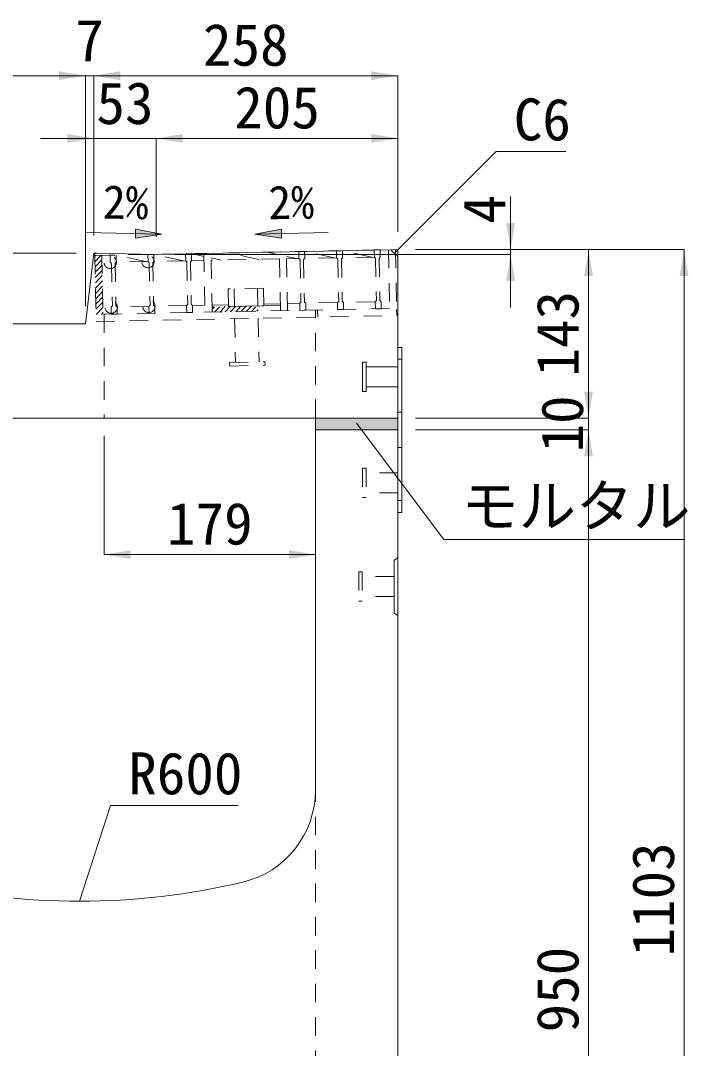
# Model space of a CAD drawing. Units: millimetres at full size; some dimension numbers follow another scale. Extents: x -3301 to 90699, y 107523 to 139162.
# Drawn here: x 4524 to 5091, y 114510 to 115382 of the extents above; entities that cross this region are included whole.
import ezdxf
from ezdxf.enums import TextEntityAlignment as Align

# ---------------------------------------------------------------- set-up
doc = ezdxf.new("R2010")
doc.units = ezdxf.units.MM
doc.header["$LTSCALE"] = 21
doc.header["$PDMODE"] = 32
doc.header["$PDSIZE"] = 10.5
doc.linetypes.add('DASHED_SPACED', pattern=[12, 6, -6])
doc.linetypes.add('USER1', pattern=[1.35, 0.75, -0.6])
for name, color, linetype, lineweight in [('0_2', 7, 'USER1', 9), ('寸法線', 7, 'Continuous', 9), ('引出線', 4, 'Continuous', 9), ('本体', 2, 'Continuous', 9), ('補助線', 8, 'Continuous', 13), ('ｲﾝｻｰﾄ', 3, 'USER1', 5), ('ｸﾞﾚｰﾁﾝｸﾞ', 7, 'USER1', 9)]:
    doc.layers.add(name, color=color, linetype=linetype, lineweight=lineweight)
doc.layers.add('ﾊｯﾁﾝｸﾞ', color=8, linetype='Continuous')
doc.styles.add('ＭＳ ゴシック', font='')
doc.styles.get('ＭＳ ゴシック').set_extended_font_data('MS Gothic')

# ---------------------------------------------------------------- blocks, each defined once
blk = doc.blocks.new('filled_arrow')
at = {"color": 0, "linetype": 'Continuous', "lineweight": -2}
blk.add_solid([(7.5, 1.25), (0, 0), (7.5, -1.25)], dxfattribs=at)

msp = doc.modelspace()

# ---------------------------------------------------------------- hatches: boundary and pattern name
at = {"layer": '引出線'}
for points in [[(4621.98, 115205.4), (4621.83, 115197.9), (4644.4, 115201.2)], [(4745.65, 115205.4), (4745.8, 115197.9), (4723.22, 115201.2)]]:
    msp.add_hatch(color=7, dxfattribs=at).paths.add_polyline_path(points)
at = {"layer": 'ｸﾞﾚｰﾁﾝｸﾞ'}
h = msp.add_hatch(dxfattribs=at)
h.set_pattern_fill('USER', color=256, style=0, pattern_type=2)
h.set_pattern_definition([(46.14576, (4107.36, 114806.34), (-2.28951, 2.19972), [75, -60])])
h.paths.add_polyline_path([(4587.44, 115183), (4593.44, 115183.12), (4594.44, 115133.13), (4588.44, 115133.01)])
h = msp.add_hatch(dxfattribs=at)
h.set_pattern_fill('USER', color=256, style=0, pattern_type=2)
h.set_pattern_definition([(46.14576, (4180.85, 114807.81), (-2.28951, 2.19972), [75, -60])])
h.paths.add_polyline_path([(4686.92, 115134.98), (4686.83, 115139.48), (4725.32, 115140.25), (4740.32, 115140.55), (4744.82, 115140.64), (4744.91, 115136.14), (4725.41, 115135.75)])
at = {"layer": 'ﾊｯﾁﾝｸﾞ'}
msp.add_hatch(color=256, dxfattribs=at).paths.add_polyline_path([(4774.51, 115045.1), (4774.51, 115035.1), (4844.51, 115035.1), (4844.51, 115045.1)])

# ---------------------------------------------------------------- linework, layer by layer
at = {"layer": '0_2', "linetype": 'DASHED_SPACED'}
for p, q in [((4817.51, 115092.6), (4814.51, 115092.6)), ((4814.51, 115092.6), (4814.51, 115067.6)), ((4817.51, 115092.6), (4817.51, 115067.6)), ((4844.51, 115088.6), (4817.51, 115088.6)), ((4844.51, 115088.6), (4844.51, 115071.6)), ((4844.51, 115071.6), (4817.51, 115071.6)), ((4817.51, 115067.6), (4814.51, 115067.6))]:
    msp.add_line(p, q, dxfattribs=at)
at = {"layer": '0_2'}
for p, q in [((4847.71, 115095.1), (4844.51, 115095.1)), ((4847.71, 115050.1), (4844.51, 115050.1)), ((4847.71, 115020.1), (4844.51, 115020.1)), ((4847.71, 114975.1), (4844.51, 114975.1))]:
    msp.add_line(p, q, dxfattribs=at)
at = {"layer": '0_2', "linetype": 'Continuous', "lineweight": 13}
for p, q in [((4774.51, 115035.1), (4774.51, 115045.1)), ((4844.51, 115035.1), (4844.51, 115045.1))]:
    msp.add_line(p, q, dxfattribs=at)
at = {"layer": '0_2', "linetype": 'Continuous'}
msp.add_lwpolyline([(4844.51, 114965.1), (4844.51, 115105.1), (4847.71, 115105.1), (4847.71, 114965.1)], close=True, dxfattribs=at)
at = {"layer": '寸法線'}
for p, q in [((4579.51, 115335.65), (4304.51, 115335.65)), ((4631.51, 115335.65), (4534.51, 115335.65)), ((4579.51, 115140.1), (4579.51, 115335.65)), ((4579.51, 115140.1), (4579.51, 115335.65)), ((4586.51, 115335.65), (4844.51, 115335.65)), ((4586.51, 115200.1), (4586.51, 115335.65)), ((4586.51, 115200.1), (4586.51, 115335.65)), ((4844.51, 115203.1), (4844.51, 115335.65)), ((4541.51, 115282.43), (4684.51, 115282.43)), ((4586.51, 115200.1), (4586.51, 115282.43)), ((4639.51, 115199.04), (4639.51, 115282.43)), ((4639.51, 115282.43), (4844.51, 115282.43)), ((4639.51, 115199.04), (4639.51, 115282.43)), ((4844.51, 115203.1), (4844.51, 115282.43)), ((4940.07, 115139.04), (4940.07, 115233.1)), ((4571.51, 115185.1), (4090.28, 115185.1)), ((4654.51, 115184.04), (4940.07, 115184.04)), ((4859.51, 115188.1), (5006.15, 115188.1)), ((4859.51, 115188.1), (5087.16, 115188.1)), ((4859.51, 115188.1), (4940.07, 115188.1)), ((5006.15, 115188.1), (5006.15, 115045.1)), ((5087.16, 114085.1), (5087.16, 115188.1)), ((4571.51, 115125.1), (4090.28, 115125.1)), ((5006.15, 114990.1), (5006.15, 115090.1)), ((4859.51, 115045.1), (5006.15, 115045.1)), ((4859.51, 115045.1), (5006.15, 115045.1)), ((4595.44, 115030.1), (4595.44, 114929.29)), ((4859.51, 115035.1), (5006.15, 115035.1)), ((4859.51, 115035.1), (5006.15, 115035.1)), ((5006.15, 115035.1), (5006.15, 114085.1)), ((4774.51, 115020.1), (4774.51, 114929.29)), ((4595.44, 114929.29), (4774.51, 114929.29))]:
    msp.add_line(p, q, dxfattribs=at)
at = {"layer": '引出線', "color": 7}
for p, q in [((4580.29, 115202.45), (4642.39, 115201.2)), ((4785.33, 115202.45), (4723.22, 115201.2))]:
    msp.add_line(p, q, dxfattribs=at)
at = {"layer": '引出線'}
for points in [[(4841.51, 115185.08), (4927.76, 115271.33), (4986.92, 115271.33)], [(4809.43, 115040.78), (4883.39, 114942.1), (5086.66, 114942.1)], [(4574.51, 114635.1), (4600.76, 114716.42), (4709.03, 114716.42)]]:
    msp.add_lwpolyline(points, dxfattribs=at)
at = {"layer": '引出線', "color": 7, "lineweight": 13}
for points in [[(4621.98, 115205.4), (4621.83, 115197.9), (4644.4, 115201.2)], [(4745.65, 115205.4), (4745.8, 115197.9), (4723.22, 115201.2)]]:
    msp.add_lwpolyline(points, close=True, dxfattribs=at)
at = {"layer": '本体', "lineweight": 20}
for p, q in [((4589.16, 115185.05), (4639.51, 115184.04)), ((4639.51, 115184.04), (4838.51, 115187.98)), ((4586.2, 115182.44), (4579.51, 115125.1)), ((4310.51, 115125.1), (4579.51, 115125.1)), ((4844.51, 115045.1), (4304.51, 115045.1)), ((4844.51, 115035.1), (4774.51, 115035.1)), ((4774.51, 114729.13), (4774.51, 115035.1)), ((4844.51, 115035.1), (4844.51, 114085.1))]:
    msp.add_line(p, q, dxfattribs=at)
at = {"layer": '本体', "lineweight": 13}
for p in [(4838.51, 115187.98), (4844.51, 115045.1)]:
    msp.add_line(p, (4844.51, 115182.1), dxfattribs=at)
at = {"layer": '本体', "linetype": 'USER1'}
for p, q in [((4595.44, 115133.15), (4595.44, 115045.1)), ((4774.51, 115045.1), (4774.51, 115136.73)), ((4774.51, 114735.17), (4774.51, 114185.1))]:
    msp.add_line(p, q, dxfattribs=at)
at = {"layer": '本体'}
for p, q in [((4844.51, 114926.59), (4841.31, 114924.6)), ((4841.31, 114924.6), (4841.31, 114879.59)), ((4844.51, 114877.59), (4841.31, 114879.59))]:
    msp.add_line(p, q, dxfattribs=at)
at = {"layer": '本体', "lineweight": 20}
for centre, radius, start, end in [((4589.17, 115182.05), 3, 88.85424, 173.34557), ((4694.51, 114729.13), 80, 283.34231, 0.00005), ((4574.51, 115235.13), 600.03, 256.65822, 283.34169)]:
    msp.add_arc(centre, radius, start, end, dxfattribs=at)
at = {"layer": '補助線'}
for p, q in [((4586.19, 115182.39), (4586.51, 115185.1)), ((4586.51, 115185.1), (4589.23, 115185.04)), ((4838.51, 115187.98), (4844.51, 115188.1)), ((4844.51, 115182.1), (4844.51, 115188.1))]:
    msp.add_line(p, q, dxfattribs=at)
at = {"layer": 'ｲﾝｻｰﾄ'}
for p, q in [((4817.51, 115092.6), (4814.51, 115092.6)), ((4814.51, 115092.6), (4814.51, 115067.6)), ((4817.51, 115092.6), (4817.51, 115067.6)), ((4844.51, 115088.6), (4817.51, 115088.6)), ((4844.51, 115088.6), (4844.51, 115071.6)), ((4844.51, 115071.6), (4817.51, 115071.6)), ((4817.51, 115067.6), (4814.51, 115067.6)), ((4814.51, 115002.6), (4814.51, 114977.6)), ((4817.51, 115002.6), (4814.51, 115002.6)), ((4817.51, 115002.6), (4817.51, 114977.6)), ((4844.51, 114998.6), (4817.51, 114998.6)), ((4844.51, 114998.6), (4844.51, 114981.6)), ((4817.51, 114977.6), (4814.51, 114977.6)), ((4844.51, 114981.6), (4817.51, 114981.6)), ((4811.31, 114914.59), (4811.31, 114889.6)), ((4814.31, 114914.59), (4811.31, 114914.59)), ((4814.31, 114914.59), (4814.31, 114889.6)), ((4841.31, 114910.6), (4814.31, 114910.6)), ((4841.31, 114910.6), (4841.31, 114893.59)), ((4814.31, 114889.6), (4811.31, 114889.6)), ((4841.31, 114893.59), (4814.31, 114893.59))]:
    msp.add_line(p, q, dxfattribs=at)
at = {"layer": 'ｸﾞﾚｰﾁﾝｸﾞ'}
for p, q in [((4587.44, 115183), (4842.39, 115188.1)), ((4637.43, 115184), (4632.43, 115183.9)), ((4637.43, 115184), (4632.43, 115183.9)), ((4637.43, 115184), (4632.43, 115183.9)), ((4632.55, 115177.9), (4632.43, 115183.9)), ((4632.43, 115183.9), (4632.55, 115177.9)), ((4632.43, 115183.9), (4632.55, 115177.9)), ((4632.43, 115183.9), (4632.55, 115177.9)), ((4632.43, 115183.9), (4632.55, 115177.9)), ((4632.43, 115183.9), (4632.55, 115177.9)), ((4632.43, 115183.9), (4632.55, 115177.9)), ((4662.54, 115178.5), (4637.43, 115184)), ((4637.43, 115184), (4637.55, 115178)), ((4637.43, 115184), (4637.55, 115178)), ((4637.43, 115184), (4637.55, 115178)), ((4644.43, 115184.14), (4829.39, 115187.84)), ((4669.42, 115184.64), (4664.42, 115184.54)), ((4669.42, 115184.64), (4664.42, 115184.54)), ((4669.42, 115184.64), (4664.42, 115184.54)), ((4664.42, 115184.54), (4664.54, 115178.54)), ((4664.42, 115184.54), (4664.54, 115178.54)), ((4664.42, 115184.54), (4664.54, 115178.54)), ((4679.97, 115182.33), (4669.42, 115184.64)), ((4669.42, 115184.64), (4669.54, 115178.64)), ((4669.42, 115184.64), (4669.54, 115178.64)), ((4669.42, 115184.64), (4669.54, 115178.64)), ((4679.92, 115184.85), (4680.92, 115134.86)), ((4686.92, 115134.98), (4685.92, 115184.97)), ((4726.53, 115179.78), (4701.42, 115185.28)), ((4743.96, 115183.61), (4733.41, 115185.92)), ((4744.91, 115136.14), (4743.91, 115186.13)), ((4750.91, 115136.26), (4749.91, 115186.25)), ((4760.4, 115186.46), (4760.52, 115180.46)), ((4760.4, 115186.46), (4760.52, 115180.46)), ((4760.4, 115186.46), (4760.52, 115180.46)), ((4765.4, 115186.56), (4765.52, 115180.56)), ((4765.4, 115186.56), (4765.52, 115180.56)), ((4765.4, 115186.56), (4765.52, 115180.56)), ((4790.52, 115181.06), (4765.4, 115186.56)), ((4792.4, 115187.1), (4792.52, 115181.1)), ((4792.4, 115187.1), (4792.52, 115181.1)), ((4792.4, 115187.1), (4792.52, 115181.1)), ((4797.4, 115187.2), (4797.52, 115181.2)), ((4797.4, 115187.2), (4797.52, 115181.2)), ((4797.4, 115187.2), (4797.52, 115181.2)), ((4822.51, 115181.7), (4797.4, 115187.2)), ((4829.39, 115187.84), (4824.39, 115187.74)), ((4829.39, 115187.84), (4824.39, 115187.74)), ((4829.39, 115187.84), (4824.39, 115187.74)), ((4824.39, 115187.74), (4824.51, 115181.74)), ((4824.39, 115187.74), (4824.51, 115181.74)), ((4824.39, 115187.74), (4824.51, 115181.74)), ((4829.39, 115187.84), (4829.51, 115181.84)), ((4829.39, 115187.84), (4829.51, 115181.84)), ((4829.39, 115187.84), (4829.51, 115181.84)), ((4836.39, 115187.98), (4837.39, 115137.99)), ((4842.39, 115188.1), (4843.51, 115132.11)), ((4587.44, 115183), (4588.56, 115127.01)), ((4593.44, 115183.12), (4594.56, 115127.13)), ((4604.32, 115183.34), (4599.32, 115183.24)), ((4604.32, 115183.34), (4599.32, 115183.24)), ((4604.32, 115183.34), (4599.32, 115183.24)), ((4600.44, 115183.26), (4600.56, 115177.26)), ((4600.56, 115177.26), (4601.58, 115176.28)), ((4600.56, 115177.26), (4601.58, 115176.28)), ((4600.56, 115177.26), (4601.58, 115176.28)), ((4601.58, 115176.28), (4602.3, 115140.29)), ((4601.58, 115176.28), (4602.3, 115140.29)), ((4601.58, 115176.28), (4602.3, 115140.29)), ((4605.56, 115177.36), (4604.58, 115176.34)), ((4605.56, 115177.36), (4604.58, 115176.34)), ((4605.56, 115177.36), (4604.58, 115176.34)), ((4604.58, 115176.34), (4605.3, 115140.35)), ((4604.58, 115176.34), (4605.3, 115140.35)), ((4604.58, 115176.34), (4605.3, 115140.35)), ((4605.44, 115183.36), (4605.56, 115177.36)), ((4605.44, 115183.36), (4605.56, 115177.36)), ((4605.44, 115183.36), (4605.56, 115177.36)), ((4630.55, 115177.86), (4605.44, 115183.36)), ((4632.55, 115177.9), (4605.56, 115177.36)), ((4632.55, 115177.9), (4633.57, 115176.92)), ((4632.55, 115177.9), (4633.57, 115176.92)), ((4632.55, 115177.9), (4633.57, 115176.92)), ((4633.57, 115176.92), (4634.29, 115140.93)), ((4633.57, 115176.92), (4634.29, 115140.93)), ((4633.57, 115176.92), (4634.29, 115140.93)), ((4637.55, 115178), (4636.57, 115176.98)), ((4637.55, 115178), (4636.57, 115176.98)), ((4637.55, 115178), (4636.57, 115176.98)), ((4636.57, 115176.98), (4637.29, 115140.99)), ((4636.57, 115176.98), (4637.29, 115140.99)), ((4636.57, 115176.98), (4637.29, 115140.99)), ((4664.54, 115178.54), (4637.55, 115178)), ((4664.54, 115178.54), (4665.56, 115177.56)), ((4664.54, 115178.54), (4665.56, 115177.56)), ((4664.54, 115178.54), (4665.56, 115177.56)), ((4665.56, 115177.56), (4666.28, 115141.57)), ((4665.56, 115177.56), (4666.28, 115141.57)), ((4665.56, 115177.56), (4666.28, 115141.57)), ((4669.54, 115178.64), (4668.56, 115177.62)), ((4669.54, 115178.64), (4668.56, 115177.62)), ((4669.54, 115178.64), (4668.56, 115177.62)), ((4668.56, 115177.62), (4669.28, 115141.63)), ((4668.56, 115177.62), (4669.28, 115141.63)), ((4668.56, 115177.62), (4669.28, 115141.63)), ((4680.04, 115178.85), (4669.54, 115178.64)), ((4694.54, 115179.14), (4686, 115181.01)), ((4744.03, 115180.13), (4686.04, 115178.97)), ((4758.53, 115180.42), (4749.99, 115182.29)), ((4760.52, 115180.46), (4750.03, 115180.25)), ((4760.52, 115180.46), (4761.54, 115179.48)), ((4760.52, 115180.46), (4761.54, 115179.48)), ((4760.52, 115180.46), (4761.54, 115179.48)), ((4761.54, 115179.48), (4762.26, 115143.49)), ((4761.54, 115179.48), (4762.26, 115143.49)), ((4761.54, 115179.48), (4762.26, 115143.49)), ((4765.52, 115180.56), (4764.54, 115179.54)), ((4765.52, 115180.56), (4764.54, 115179.54)), ((4765.52, 115180.56), (4764.54, 115179.54)), ((4764.54, 115179.54), (4765.26, 115143.55)), ((4764.54, 115179.54), (4765.26, 115143.55)), ((4764.54, 115179.54), (4765.26, 115143.55)), ((4792.52, 115181.1), (4765.52, 115180.56)), ((4792.52, 115181.1), (4793.54, 115180.12)), ((4792.52, 115181.1), (4793.54, 115180.12)), ((4792.52, 115181.1), (4793.54, 115180.12)), ((4793.54, 115180.12), (4794.26, 115144.13)), ((4793.54, 115180.12), (4794.26, 115144.13)), ((4793.54, 115180.12), (4794.26, 115144.13)), ((4797.52, 115181.2), (4796.54, 115180.18)), ((4797.52, 115181.2), (4796.54, 115180.18)), ((4797.52, 115181.2), (4796.54, 115180.18)), ((4796.54, 115180.18), (4797.26, 115144.19)), ((4796.54, 115180.18), (4797.26, 115144.19)), ((4796.54, 115180.18), (4797.26, 115144.19)), ((4824.51, 115181.74), (4797.52, 115181.2)), ((4824.51, 115181.74), (4825.53, 115180.76)), ((4824.51, 115181.74), (4825.53, 115180.76)), ((4824.51, 115181.74), (4825.53, 115180.76)), ((4825.53, 115180.76), (4826.25, 115144.77)), ((4825.53, 115180.76), (4826.25, 115144.77)), ((4825.53, 115180.76), (4826.25, 115144.77)), ((4829.51, 115181.84), (4828.53, 115180.82)), ((4829.51, 115181.84), (4828.53, 115180.82)), ((4829.51, 115181.84), (4828.53, 115180.82)), ((4828.53, 115180.82), (4829.25, 115144.83)), ((4828.53, 115180.82), (4829.25, 115144.83)), ((4828.53, 115180.82), (4829.25, 115144.83)), ((4730.52, 115155.35), (4700.53, 115154.75)), ((4700.53, 115154.75), (4700.83, 115139.76)), ((4705.53, 115154.85), (4705.83, 115139.86)), ((4725.52, 115155.25), (4725.82, 115140.26)), ((4730.52, 115155.35), (4730.82, 115140.36)), ((4601.32, 115139.27), (4602.3, 115140.29)), ((4601.32, 115139.27), (4602.3, 115140.29)), ((4601.32, 115139.27), (4602.3, 115140.29)), ((4606.32, 115139.37), (4605.3, 115140.35)), ((4606.32, 115139.37), (4605.3, 115140.35)), ((4606.32, 115139.37), (4605.3, 115140.35)), ((4633.31, 115139.91), (4606.32, 115139.37)), ((4633.31, 115139.91), (4634.29, 115140.93)), ((4633.31, 115139.91), (4634.29, 115140.93)), ((4633.31, 115139.91), (4634.29, 115140.93)), ((4633.43, 115133.91), (4633.31, 115139.91)), ((4633.43, 115133.91), (4633.31, 115139.91)), ((4633.43, 115133.91), (4633.31, 115139.91)), ((4633.43, 115133.91), (4633.31, 115139.91)), ((4633.43, 115133.91), (4633.31, 115139.91)), ((4633.43, 115133.91), (4633.31, 115139.91)), ((4638.31, 115140.01), (4637.29, 115140.99)), ((4638.31, 115140.01), (4637.29, 115140.99)), ((4638.31, 115140.01), (4637.29, 115140.99)), ((4665.3, 115140.55), (4638.31, 115140.01)), ((4638.43, 115134.01), (4638.31, 115140.01)), ((4638.43, 115134.01), (4638.31, 115140.01)), ((4638.43, 115134.01), (4638.31, 115140.01)), ((4665.3, 115140.55), (4666.28, 115141.57)), ((4665.3, 115140.55), (4666.28, 115141.57)), ((4665.3, 115140.55), (4666.28, 115141.57)), ((4665.42, 115134.55), (4665.3, 115140.55)), ((4665.42, 115134.55), (4665.3, 115140.55)), ((4665.42, 115134.55), (4665.3, 115140.55)), ((4670.3, 115140.65), (4669.28, 115141.63)), ((4670.3, 115140.65), (4669.28, 115141.63)), ((4670.3, 115140.65), (4669.28, 115141.63)), ((4680.8, 115140.86), (4670.3, 115140.65)), ((4670.42, 115134.65), (4670.3, 115140.65)), ((4670.42, 115134.65), (4670.3, 115140.65)), ((4670.42, 115134.65), (4670.3, 115140.65)), ((4700.8, 115141.26), (4686.8, 115140.98)), ((4744.82, 115140.64), (4686.83, 115139.48)), ((4730.82, 115140.36), (4700.83, 115139.76)), ((4744.79, 115142.14), (4730.79, 115141.86)), ((4761.28, 115142.47), (4750.79, 115142.26)), ((4761.28, 115142.47), (4762.26, 115143.49)), ((4761.28, 115142.47), (4762.26, 115143.49)), ((4761.28, 115142.47), (4762.26, 115143.49)), ((4761.4, 115136.47), (4761.28, 115142.47)), ((4761.4, 115136.47), (4761.28, 115142.47)), ((4761.4, 115136.47), (4761.28, 115142.47)), ((4766.28, 115142.57), (4765.26, 115143.55)), ((4766.28, 115142.57), (4765.26, 115143.55)), ((4766.28, 115142.57), (4765.26, 115143.55)), ((4793.28, 115143.11), (4766.28, 115142.57)), ((4766.4, 115136.57), (4766.28, 115142.57)), ((4766.4, 115136.57), (4766.28, 115142.57)), ((4766.4, 115136.57), (4766.28, 115142.57)), ((4793.28, 115143.11), (4794.26, 115144.13)), ((4793.28, 115143.11), (4794.26, 115144.13)), ((4793.28, 115143.11), (4794.26, 115144.13)), ((4793.4, 115137.11), (4793.28, 115143.11)), ((4793.4, 115137.11), (4793.28, 115143.11)), ((4793.4, 115137.11), (4793.28, 115143.11)), ((4798.28, 115143.21), (4797.26, 115144.19)), ((4798.28, 115143.21), (4797.26, 115144.19)), ((4798.28, 115143.21), (4797.26, 115144.19)), ((4825.27, 115143.75), (4798.28, 115143.21)), ((4798.4, 115137.21), (4798.28, 115143.21)), ((4798.4, 115137.21), (4798.28, 115143.21)), ((4798.4, 115137.21), (4798.28, 115143.21)), ((4825.27, 115143.75), (4826.25, 115144.77)), ((4825.27, 115143.75), (4826.25, 115144.77)), ((4825.27, 115143.75), (4826.25, 115144.77)), ((4825.39, 115137.75), (4825.27, 115143.75)), ((4825.39, 115137.75), (4825.27, 115143.75)), ((4825.39, 115137.75), (4825.27, 115143.75)), ((4830.27, 115143.85), (4829.25, 115144.83)), ((4830.27, 115143.85), (4829.25, 115144.83)), ((4830.27, 115143.85), (4829.25, 115144.83)), ((4830.39, 115137.85), (4830.27, 115143.85)), ((4830.39, 115137.85), (4830.27, 115143.85)), ((4830.39, 115137.85), (4830.27, 115143.85)), ((4837.39, 115137.99), (4588.44, 115133.01)), ((4588.56, 115127.01), (4843.51, 115132.11)), ((4601.44, 115133.27), (4601.32, 115139.27)), ((4601.44, 115133.27), (4601.32, 115139.27)), ((4601.44, 115133.27), (4601.32, 115139.27)), ((4601.44, 115133.27), (4601.32, 115139.27)), ((4601.44, 115133.27), (4601.32, 115139.27)), ((4601.44, 115133.27), (4601.32, 115139.27)), ((4606.44, 115133.37), (4601.44, 115133.27)), ((4606.44, 115133.37), (4601.44, 115133.27)), ((4606.44, 115133.37), (4601.44, 115133.27)), ((4606.44, 115133.37), (4606.32, 115139.37)), ((4606.44, 115133.37), (4606.32, 115139.37)), ((4606.44, 115133.37), (4606.32, 115139.37)), ((4638.43, 115134.01), (4633.43, 115133.91)), ((4638.43, 115134.01), (4633.43, 115133.91)), ((4638.43, 115134.01), (4633.43, 115133.91)), ((4670.42, 115134.65), (4665.42, 115134.55)), ((4670.42, 115134.65), (4665.42, 115134.55)), ((4670.42, 115134.65), (4665.42, 115134.55)), ((4766.4, 115136.57), (4761.4, 115136.47)), ((4766.4, 115136.57), (4761.4, 115136.47)), ((4766.4, 115136.57), (4761.4, 115136.47)), ((4776.4, 115136.77), (4776.52, 115130.77)), ((4798.4, 115137.21), (4793.4, 115137.11)), ((4798.4, 115137.21), (4793.4, 115137.11)), ((4798.4, 115137.21), (4793.4, 115137.11)), ((4830.39, 115137.85), (4825.39, 115137.75)), ((4830.39, 115137.85), (4825.39, 115137.75)), ((4830.39, 115137.85), (4825.39, 115137.75)), ((4843.51, 115132.11), (4843.41, 115137.11)), ((4706.04, 115129.36), (4706.78, 115092.37)), ((4726.03, 115129.76), (4726.77, 115092.77)), ((4701.78, 115092.27), (4731.77, 115092.87)), ((4701.84, 115089.27), (4701.78, 115092.27)), ((4701.84, 115089.27), (4731.83, 115089.87)), ((4731.83, 115089.87), (4731.77, 115092.87))]:
    msp.add_line(p, q, dxfattribs=at)
for p in [(4600.56, 115177.26), (4632.55, 115177.9), (4601.32, 115139.27), (4633.31, 115139.91)]:
    msp.add_point(p, dxfattribs=at)

# ---------------------------------------------------------------- block references
at = {"layer": '寸法線', "xscale": 3, "yscale": 3}
for p, rotation in [((4579.51, 115335.65), 180), ((4579.51, 115335.65), 180), ((4844.51, 115335.65), 180), ((4586.51, 115282.43), 180), ((4844.51, 115282.43), 180), ((4940.07, 115188.1), 90), ((4940.07, 115184.04), 270), ((5006.15, 115188.1), 270), ((5087.16, 115188.1), 270), ((5006.15, 115045.1), 90), ((5006.15, 115045.1), 90), ((5006.15, 115035.1), 270), ((5006.15, 115035.1), 270), ((4774.51, 114929.29), 180)]:
    msp.add_blockref('filled_arrow', p, dxfattribs=dict(at, rotation=rotation))
for p in [(4586.51, 115335.65), (4586.51, 115335.65), (4639.51, 115282.43), (4639.51, 115282.43), (4595.44, 114929.29)]:
    msp.add_blockref('filled_arrow', p, dxfattribs=at)
at = {"layer": '引出線', "xscale": 0.12, "yscale": 0.12}
for p, rotation in [((4841.51, 115185.08), 45), ((4809.43, 115040.78), 306.9), ((4574.51, 114635.1), 72.1)]:
    msp.add_blockref('filled_arrow', p, dxfattribs=dict(at, rotation=rotation))

# ---------------------------------------------------------------- texts
at = {"layer": '寸法線', "style": 'ＭＳ ゴシック'}
for s, p in [('7', (4583.01, 115365.65)), ('258', (4715.51, 115361.9)), ('53', (4613.01, 115312.43)), ('205', (4742.01, 115308.68)), ('179', (4684.97, 114955.54))]:
    msp.add_text(s, height=35.6, dxfattribs=at).set_placement(p, align=Align.MIDDLE_CENTER)
for s, height, rotation, p in [('2%', 28.48, 359, (4613.62, 115228.33)), ('2%', 28.48, 1, (4754, 115228.33)), ('4', 35.6, 90, (4917.71, 115222.27)), ('143', 35.6, 90, (4979.9, 115116.6)), ('10', 35.6, 90, (4983.77, 115040.1)), ('1103', 35.6, 90, (5060.91, 114636.6)), ('950', 35.6, 90, (4979.9, 114560.1))]:
    msp.add_text(s, height=height, rotation=rotation, dxfattribs=at).set_placement(p, align=Align.MIDDLE_CENTER)
at = {"layer": '引出線', "style": 'ＭＳ ゴシック'}
for s, p in [('C6', (4942.76, 115316.33)), ('モルタル', (4898.39, 114988.43)), ('R600', (4615.76, 114761.42))]:
    msp.add_text(s, height=35.6, dxfattribs=at).set_placement(p, align=Align.TOP_LEFT)

doc.saveas('drawing.dxf')
